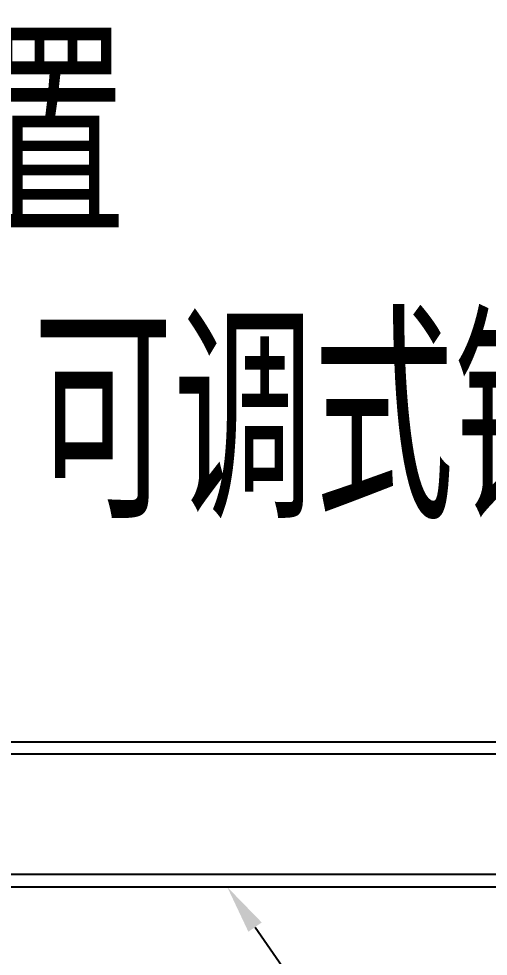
# Model space of a CAD drawing. Extents: x -409572 to -157272, y 600795 to 878326.
# Drawn here: x -390445 to -389482, y 813606 to 815526 of the extents above; entities that cross this region are included whole.
import ezdxf

# ---------------------------------------------------------------- set-up
doc = ezdxf.new("R2010")
doc.units = 0
doc.header["$LTSCALE"] = 1000
doc.header["$MEASUREMENT"] = 0
doc.layers.get('0').update_dxf_attribs({"linetype": 'CONTINUOUS'})
doc.styles.get("Standard").update_dxf_attribs({"font": 'GBENOR', "bigfont": 'GBCBIG'})

msp = doc.modelspace()

# ---------------------------------------------------------------- linework, layer by layer
at = {"linetype": 'CONTINUOUS'}
for p, q in [((-391471.8, 814045.2), (-389090.8, 814045.2)), ((-389283.3, 814019.8), (-391489.8, 814019.8)), ((-389283.3, 813772.9), (-391489.8, 813772.9)), ((-389090.8, 813747.5), (-391471.8, 813747.5))]:
    msp.add_line(p, q, dxfattribs=at)
msp.add_lwpolyline([(-389960.2, 813665.4), (-389676.7, 813256.7)])
msp.add_solid([(-389973.9, 813655.9), (-390017.2, 813747.5), (-389946.5, 813674.9)])

# ---------------------------------------------------------------- texts
for s, p in [('加劲装置', (-391376.4, 815084.7)), ('可调式铰链A', (-390416, 814502.2))]:
    msp.add_text(s, height=400, rotation=360).set_placement(p)

doc.saveas('drawing.dxf')
